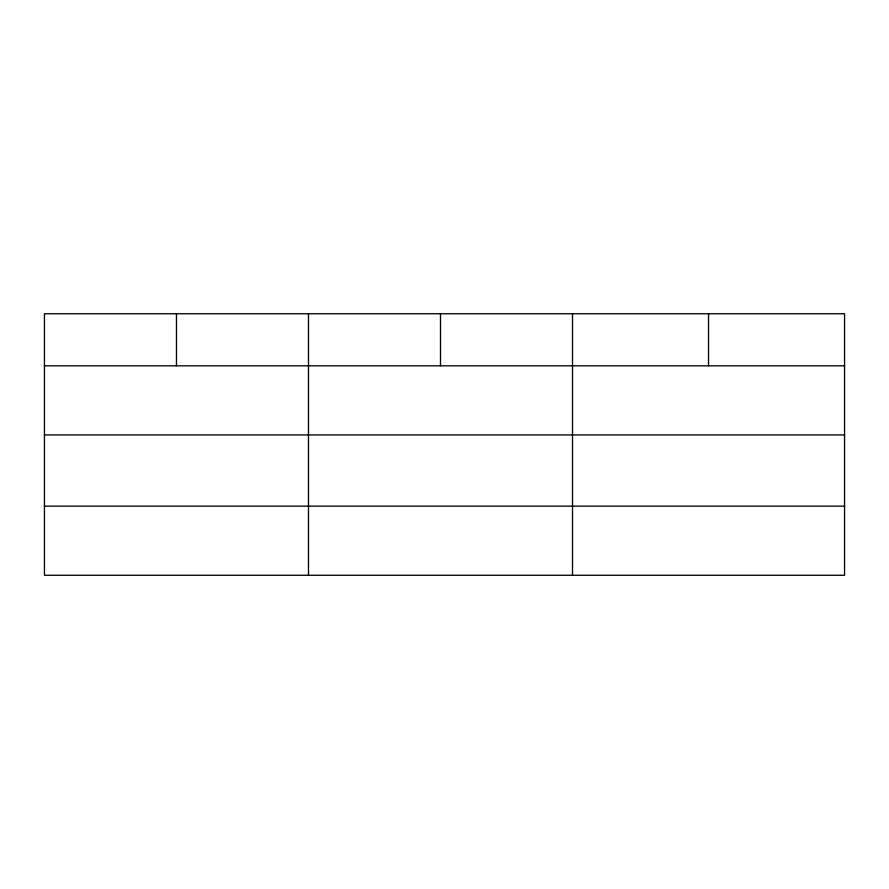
<?xml version="1.0" encoding="UTF-8"?>
<svg xmlns="http://www.w3.org/2000/svg" width="889" height="889" viewBox="0 0 889 889"><rect width="100%" height="100%" fill="white"/><g stroke="black" fill="none" stroke-linecap="round" stroke-linejoin="round"><path stroke-width="1.33" d="M844.55 434.932L844.55 313.739L44.45 313.739L44.45 575.261L844.55 575.261L844.55 434.932L44.45 434.932M44.45 365.812L844.55 365.812M44.45 506.141L844.55 506.141M708.533 313.739L708.533 365.812M572.516 313.739L572.516 575.261M440.5 313.739L440.5 365.812M308.483 313.739L308.483 575.261M176.467 313.739L176.467 365.812"/></g></svg>
